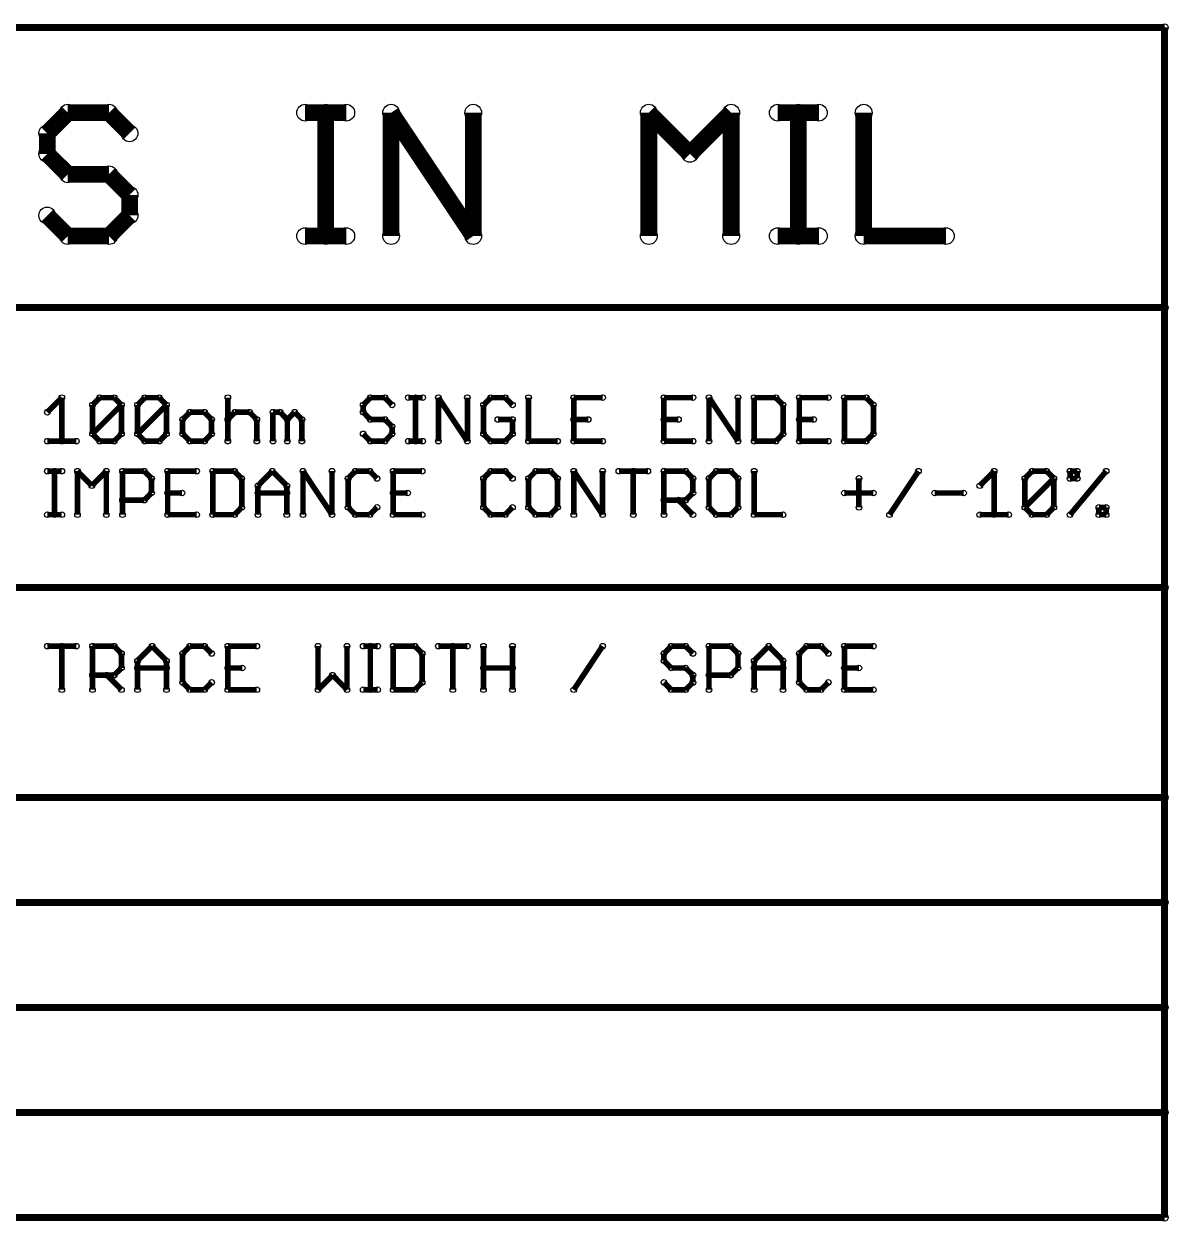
# Model space of a CAD drawing. Extents: x 0 to 123, y 0 to 26.
# Drawn here: x 102.16 to 122.92, y 4.15 to 25.87 of the extents above; entities that cross this region are included whole.
import ezdxf

# ---------------------------------------------------------------- set-up
doc = ezdxf.new("R2010")
doc.units = 0
doc.layers.get('0').update_dxf_attribs({"linetype": 'CONTINUOUS'})
doc.layers.add('XIAOESP32C3_GTO', color=3, linetype='CONTINUOUS')

# ---------------------------------------------------------------- blocks, each defined once
blk = doc.blocks.new('ROUND_16')
blk.add_circle((0, 0), 0.152)
blk = doc.blocks.new('ROUND_2')
blk.add_circle((0, 0), 0.0508)
blk = doc.blocks.new('ROUND_14')
blk.add_circle((0, 0), 0.0635)

msp = doc.modelspace()

# ---------------------------------------------------------------- linework, layer by layer
at = {"layer": 'XIAOESP32C3_GTO'}
for points, const_width in [([(122.85218, 25.80386), (27.60218, 25.80386)], 0.127), ([(122.85218, 20.72386), (122.85218, 25.80386)], 0.127), ([(102.58044, 23.88362), (102.95382, 24.257)], 0.3048), ([(102.95382, 24.257), (103.70058, 24.257)], 0.3048), ([(103.70058, 24.257), (104.07396, 23.88362)], 0.3048), ([(107.25912, 24.257), (108.00588, 24.257)], 0.3048), ([(107.6325, 24.257), (107.6325, 22.01926)], 0.3048), ([(108.81868, 22.01926), (108.81868, 24.257)], 0.3048), ([(108.81868, 24.257), (110.30966, 22.01926)], 0.3048), ([(110.30966, 22.01926), (110.30966, 24.257)], 0.3048), ([(113.49482, 24.257), (114.24158, 23.51024)], 0.3048), ([(113.49482, 22.01926), (113.49482, 24.257)], 0.3048), ([(114.24158, 23.51024), (114.98834, 24.257)], 0.3048), ([(114.98834, 24.257), (114.98834, 22.01926)], 0.3048), ([(115.83416, 24.257), (116.58092, 24.257)], 0.3048), ([(116.20754, 22.01926), (116.20754, 24.257)], 0.3048), ([(117.39372, 24.257), (117.39372, 22.01926)], 0.3048), ([(102.58044, 23.88362), (102.58044, 23.51024)], 0.3048), ([(102.58044, 23.51024), (102.95382, 23.1394)], 0.3048), ([(102.95382, 23.1394), (103.70058, 23.1394)], 0.3048), ([(103.70058, 23.1394), (104.07396, 22.76602)], 0.3048), ([(104.07396, 22.76602), (104.07396, 22.39264)], 0.3048), ([(102.95382, 22.01926), (102.58044, 22.39264)], 0.3048), ([(104.07396, 22.39264), (103.70058, 22.01926)], 0.3048), ([(103.70058, 22.01926), (102.95382, 22.01926)], 0.3048), ([(107.25912, 22.01926), (108.00588, 22.01926)], 0.3048), ([(115.83416, 22.01926), (116.58092, 22.01926)], 0.3048), ([(117.39372, 22.01926), (118.8847, 22.01926)], 0.3048), ([(101.26218, 20.72386), (122.85218, 20.72386)], 0.127), ([(122.85218, 20.72386), (122.85218, 15.64386)], 0.127), ([(102.8446, 19.0881), (102.58298, 18.82394)], 0.1016), ([(102.8446, 19.0881), (102.8446, 18.29816)], 0.1016), ([(103.40086, 18.95602), (103.53294, 19.0881)], 0.1016), ([(103.53294, 19.0881), (103.79456, 19.0881)], 0.1016), ([(103.79456, 19.0881), (103.92664, 18.95602)], 0.1016), ([(104.21874, 18.95602), (104.35082, 19.0881)], 0.1016), ([(104.35082, 19.0881), (104.61244, 19.0881)], 0.1016), ([(104.61244, 19.0881), (104.74452, 18.95602)], 0.1016), ([(105.85704, 19.0881), (105.85704, 18.29816)], 0.1016), ([(108.31322, 18.95602), (108.44276, 19.0881)], 0.1016), ([(108.44276, 19.0881), (108.70692, 19.0881)], 0.1016), ([(108.70692, 19.0881), (108.83646, 18.95602)], 0.1016), ([(109.1311, 19.0881), (109.39272, 19.0881)], 0.1016), ([(109.26318, 19.0881), (109.26318, 18.29816)], 0.1016), ([(109.6772, 18.29816), (109.6772, 19.0881)], 0.1016), ([(109.6772, 19.0881), (110.20298, 18.29816)], 0.1016), ([(110.20298, 18.29816), (110.20298, 19.0881)], 0.1016), ([(110.49508, 18.95602), (110.62716, 19.0881)], 0.1016), ([(110.62716, 19.0881), (110.88878, 19.0881)], 0.1016), ([(110.88878, 19.0881), (111.02086, 18.95602)], 0.1016), ([(111.31296, 19.0881), (111.31296, 18.29816)], 0.1016), ([(112.13338, 18.29816), (112.13338, 19.0881)], 0.1016), ([(112.13338, 19.0881), (112.65662, 19.0881)], 0.1016), ([(113.76914, 18.29816), (113.76914, 19.0881)], 0.1016), ([(113.76914, 19.0881), (114.29492, 19.0881)], 0.1016), ([(114.58702, 19.0881), (115.1128, 18.29816)], 0.1016), ([(114.58702, 19.0881), (114.58702, 18.29816)], 0.1016), ([(115.1128, 18.29816), (115.1128, 19.0881)], 0.1016), ([(115.40744, 19.0881), (115.80114, 19.0881)], 0.1016), ([(115.40744, 18.29816), (115.40744, 19.0881)], 0.1016), ([(115.80114, 19.0881), (115.93068, 18.95602)], 0.1016), ([(116.22532, 19.0881), (116.22532, 18.29816)], 0.1016), ([(116.22532, 19.0881), (116.7511, 19.0881)], 0.1016), ([(117.4369, 19.0881), (117.0432, 19.0881)], 0.1016), ([(117.0432, 19.0881), (117.0432, 18.29816)], 0.1016), ([(117.56898, 18.95602), (117.4369, 19.0881)], 0.1016), ([(103.40086, 18.43024), (103.92664, 18.95602)], 0.1016), ([(103.40086, 18.43024), (103.40086, 18.95602)], 0.1016), ([(103.92664, 18.95602), (103.92664, 18.43024)], 0.1016), ([(104.21874, 18.43024), (104.74452, 18.95602)], 0.1016), ([(104.21874, 18.43024), (104.21874, 18.95602)], 0.1016), ([(104.74452, 18.95602), (104.74452, 18.43024)], 0.1016), ([(108.31322, 18.82394), (108.31322, 18.95602)], 0.1016), ([(110.49508, 18.95602), (110.49508, 18.43024)], 0.1016), ([(115.93068, 18.95602), (115.93068, 18.43024)], 0.1016), ([(117.56898, 18.43024), (117.56898, 18.95602)], 0.1016), ([(105.1687, 18.82394), (105.03662, 18.69186)], 0.1016), ([(105.03662, 18.69186), (105.03662, 18.43024)], 0.1016), ([(105.43286, 18.82394), (105.1687, 18.82394)], 0.1016), ([(105.5624, 18.69186), (105.43286, 18.82394)], 0.1016), ([(105.5624, 18.43024), (105.5624, 18.69186)], 0.1016), ([(105.85704, 18.69186), (105.98658, 18.82394)], 0.1016), ([(105.98658, 18.82394), (106.25074, 18.82394)], 0.1016), ([(106.25074, 18.82394), (106.38282, 18.69186)], 0.1016), ([(106.38282, 18.69186), (106.38282, 18.29816)], 0.1016), ([(106.67492, 18.29816), (106.67492, 18.82394)], 0.1016), ([(106.67492, 18.82394), (106.807, 18.82394)], 0.1016), ([(106.807, 18.82394), (106.93654, 18.69186)], 0.1016), ([(106.93654, 18.69186), (107.06862, 18.82394)], 0.1016), ([(106.93654, 18.29816), (106.93654, 18.69186)], 0.1016), ([(107.06862, 18.82394), (107.2007, 18.69186)], 0.1016), ([(107.2007, 18.69186), (107.2007, 18.29816)], 0.1016), ([(108.44276, 18.69186), (108.31322, 18.82394)], 0.1016), ([(108.70692, 18.69186), (108.44276, 18.69186)], 0.1016), ([(108.83646, 18.56232), (108.70692, 18.69186)], 0.1016), ([(111.02086, 18.69186), (110.7567, 18.69186)], 0.1016), ([(111.02086, 18.43024), (111.02086, 18.69186)], 0.1016), ([(112.395, 18.69186), (112.13338, 18.69186)], 0.1016), ([(113.76914, 18.69186), (114.0333, 18.69186)], 0.1016), ([(116.48694, 18.69186), (116.22532, 18.69186)], 0.1016), ([(103.53294, 18.29816), (103.40086, 18.43024)], 0.1016), ([(103.92664, 18.43024), (103.79456, 18.29816)], 0.1016), ([(104.35082, 18.29816), (104.21874, 18.43024)], 0.1016), ([(104.74452, 18.43024), (104.61244, 18.29816)], 0.1016), ([(105.03662, 18.43024), (105.1687, 18.29816)], 0.1016), ([(105.43286, 18.29816), (105.5624, 18.43024)], 0.1016), ([(108.31322, 18.43024), (108.44276, 18.29816)], 0.1016), ([(108.70692, 18.29816), (108.83646, 18.43024)], 0.1016), ([(108.83646, 18.43024), (108.83646, 18.56232)], 0.1016), ([(110.49508, 18.43024), (110.62716, 18.29816)], 0.1016), ([(110.88878, 18.29816), (111.02086, 18.43024)], 0.1016), ([(115.93068, 18.43024), (115.80114, 18.29816)], 0.1016), ([(117.4369, 18.29816), (117.56898, 18.43024)], 0.1016), ([(102.58298, 18.29816), (103.10876, 18.29816)], 0.1016), ([(103.79456, 18.29816), (103.53294, 18.29816)], 0.1016), ([(104.61244, 18.29816), (104.35082, 18.29816)], 0.1016), ([(105.1687, 18.29816), (105.43286, 18.29816)], 0.1016), ([(108.44276, 18.29816), (108.70692, 18.29816)], 0.1016), ([(109.39272, 18.29816), (109.1311, 18.29816)], 0.1016), ([(110.62716, 18.29816), (110.88878, 18.29816)], 0.1016), ([(111.31296, 18.29816), (111.83874, 18.29816)], 0.1016), ([(112.13338, 18.29816), (112.65662, 18.29816)], 0.1016), ([(114.29492, 18.29816), (113.76914, 18.29816)], 0.1016), ([(115.80114, 18.29816), (115.40744, 18.29816)], 0.1016), ([(116.22532, 18.29816), (116.7511, 18.29816)], 0.1016), ([(117.0432, 18.29816), (117.4369, 18.29816)], 0.1016), ([(102.58298, 17.7546), (102.8446, 17.7546)], 0.1016), ([(102.71252, 16.96466), (102.71252, 17.7546)], 0.1016), ([(103.12908, 17.7546), (103.3907, 17.49044)], 0.1016), ([(103.12908, 17.7546), (103.12908, 16.96466)], 0.1016), ([(103.3907, 17.49044), (103.65232, 17.7546)], 0.1016), ([(103.65232, 17.7546), (103.65232, 16.96466)], 0.1016), ([(103.94696, 16.96466), (103.94696, 17.7546)], 0.1016), ([(103.94696, 17.7546), (104.34066, 17.7546)], 0.1016), ([(104.34066, 17.7546), (104.47274, 17.62252)], 0.1016), ([(104.47274, 17.62252), (104.47274, 17.35836)], 0.1016), ([(104.76484, 17.7546), (104.76484, 16.96466)], 0.1016), ([(105.29062, 17.7546), (104.76484, 17.7546)], 0.1016), ([(105.97642, 17.7546), (105.58272, 17.7546)], 0.1016), ([(105.58272, 17.7546), (105.58272, 16.96466)], 0.1016), ([(106.1085, 17.62252), (105.97642, 17.7546)], 0.1016), ([(106.1085, 17.09674), (106.1085, 17.62252)], 0.1016), ([(106.40314, 17.49044), (106.66476, 17.7546)], 0.1016), ([(106.66476, 17.7546), (106.92638, 17.49044)], 0.1016), ([(107.22102, 16.96466), (107.22102, 17.7546)], 0.1016), ([(107.22102, 17.7546), (107.7468, 16.96466)], 0.1016), ([(107.7468, 16.96466), (107.7468, 17.7546)], 0.1016), ([(108.17098, 17.7546), (108.0389, 17.62252)], 0.1016), ([(108.0389, 17.62252), (108.0389, 17.09674)], 0.1016), ([(108.4326, 17.7546), (108.17098, 17.7546)], 0.1016), ([(108.56468, 17.62252), (108.4326, 17.7546)], 0.1016), ([(108.85678, 16.96466), (108.85678, 17.7546)], 0.1016), ([(108.85678, 17.7546), (109.38256, 17.7546)], 0.1016), ([(110.62716, 17.7546), (110.49508, 17.62252)], 0.1016), ([(110.49508, 17.62252), (110.49508, 17.09674)], 0.1016), ([(110.88878, 17.7546), (110.62716, 17.7546)], 0.1016), ([(111.02086, 17.62252), (110.88878, 17.7546)], 0.1016), ([(111.44504, 17.7546), (111.31296, 17.62252)], 0.1016), ([(111.31296, 17.62252), (111.31296, 17.09674)], 0.1016), ([(111.70666, 17.7546), (111.44504, 17.7546)], 0.1016), ([(111.83874, 17.62252), (111.70666, 17.7546)], 0.1016), ([(111.83874, 17.09674), (111.83874, 17.62252)], 0.1016), ([(112.13338, 17.7546), (112.65662, 16.96466)], 0.1016), ([(112.13338, 16.96466), (112.13338, 17.7546)], 0.1016), ([(112.65662, 16.96466), (112.65662, 17.7546)], 0.1016), ([(113.47704, 17.7546), (112.95126, 17.7546)], 0.1016), ([(113.21288, 17.7546), (113.21288, 16.96466)], 0.1016), ([(113.76914, 17.7546), (114.16284, 17.7546)], 0.1016), ([(113.76914, 16.96466), (113.76914, 17.7546)], 0.1016), ([(114.16284, 17.7546), (114.29492, 17.62252)], 0.1016), ([(114.29492, 17.62252), (114.29492, 17.35836)], 0.1016), ([(114.7191, 17.7546), (114.58702, 17.62252)], 0.1016), ([(114.58702, 17.62252), (114.58702, 17.09674)], 0.1016), ([(114.98072, 17.7546), (114.7191, 17.7546)], 0.1016), ([(115.1128, 17.62252), (114.98072, 17.7546)], 0.1016), ([(115.1128, 17.09674), (115.1128, 17.62252)], 0.1016), ([(115.40744, 16.96466), (115.40744, 17.7546)], 0.1016), ([(117.30736, 17.09674), (117.30736, 17.62252)], 0.1016), ([(117.86108, 16.96466), (118.38686, 17.7546)], 0.1016), ([(119.49938, 17.49044), (119.761, 17.7546)], 0.1016), ([(119.761, 17.7546), (119.761, 16.96466)], 0.1016), ([(120.31726, 17.62252), (120.44934, 17.7546)], 0.1016), ([(120.84304, 17.62252), (120.31726, 17.09674)], 0.1016), ([(120.31726, 17.09674), (120.31726, 17.62252)], 0.1016), ([(120.44934, 17.7546), (120.71096, 17.7546)], 0.1016), ([(120.71096, 17.7546), (120.84304, 17.62252)], 0.1016), ([(120.84304, 17.09674), (120.84304, 17.62252)], 0.1016), ([(121.13768, 17.62252), (121.13768, 17.7546)], 0.1016), ([(121.13768, 17.7546), (121.26722, 17.7546)], 0.1016), ([(121.13768, 16.96466), (121.793, 17.7546)], 0.1016), ([(121.26722, 17.62252), (121.13768, 17.62252)], 0.1016), ([(121.26722, 17.7546), (121.26722, 17.62252)], 0.1016), ([(104.47274, 17.35836), (104.34066, 17.22882)], 0.1016), ([(104.76484, 17.35836), (105.02646, 17.35836)], 0.1016), ([(106.40314, 16.96466), (106.40314, 17.49044)], 0.1016), ([(106.92638, 17.35836), (106.40314, 17.35836)], 0.1016), ([(106.92638, 17.49044), (106.92638, 16.96466)], 0.1016), ([(109.12094, 17.35836), (108.85678, 17.35836)], 0.1016), ([(114.29492, 17.35836), (114.16284, 17.22882)], 0.1016), ([(117.0432, 17.35836), (117.56898, 17.35836)], 0.1016), ([(118.6815, 17.35836), (119.20728, 17.35836)], 0.1016), ([(104.34066, 17.22882), (103.94696, 17.22882)], 0.1016), ([(114.16284, 17.22882), (113.76914, 17.22882)], 0.1016), ([(114.0333, 17.22882), (114.29492, 16.96466)], 0.1016), ([(102.58298, 16.96466), (102.8446, 16.96466)], 0.1016), ([(104.76484, 16.96466), (105.29062, 16.96466)], 0.1016), ([(105.58272, 16.96466), (105.97642, 16.96466)], 0.1016), ([(105.97642, 16.96466), (106.1085, 17.09674)], 0.1016), ([(108.0389, 17.09674), (108.17098, 16.96466)], 0.1016), ([(108.17098, 16.96466), (108.4326, 16.96466)], 0.1016), ([(108.4326, 16.96466), (108.56468, 17.09674)], 0.1016), ([(108.85678, 16.96466), (109.38256, 16.96466)], 0.1016), ([(110.49508, 17.09674), (110.62716, 16.96466)], 0.1016), ([(110.62716, 16.96466), (110.88878, 16.96466)], 0.1016), ([(110.88878, 16.96466), (111.02086, 17.09674)], 0.1016), ([(111.31296, 17.09674), (111.44504, 16.96466)], 0.1016), ([(111.44504, 16.96466), (111.70666, 16.96466)], 0.1016), ([(111.70666, 16.96466), (111.83874, 17.09674)], 0.1016), ([(114.58702, 17.09674), (114.7191, 16.96466)], 0.1016), ([(114.7191, 16.96466), (114.98072, 16.96466)], 0.1016), ([(114.98072, 16.96466), (115.1128, 17.09674)], 0.1016), ([(115.40744, 16.96466), (115.93068, 16.96466)], 0.1016), ([(119.49938, 16.96466), (120.02516, 16.96466)], 0.1016), ([(120.31726, 17.09674), (120.44934, 16.96466)], 0.1016), ([(120.44934, 16.96466), (120.71096, 16.96466)], 0.1016), ([(120.71096, 16.96466), (120.84304, 17.09674)], 0.1016), ([(121.66092, 16.96466), (121.66092, 17.09674)], 0.1016), ([(121.66092, 17.09674), (121.793, 17.09674)], 0.1016), ([(121.793, 16.96466), (121.66092, 16.96466)], 0.1016), ([(121.793, 17.09674), (121.793, 16.96466)], 0.1016), ([(122.85218, 15.64386), (42.20718, 15.64386)], 0.127), ([(122.85218, 15.64386), (122.85218, 11.83386)], 0.127), ([(103.10876, 14.5796), (102.58298, 14.5796)], 0.1016), ([(102.8446, 14.5796), (102.8446, 13.78966)], 0.1016), ([(103.40086, 13.78966), (103.40086, 14.5796)], 0.1016), ([(103.40086, 14.5796), (103.79456, 14.5796)], 0.1016), ([(103.79456, 14.5796), (103.92664, 14.44752)], 0.1016), ([(104.21874, 14.31544), (104.4829, 14.5796)], 0.1016), ([(104.4829, 14.5796), (104.74452, 14.31544)], 0.1016), ([(105.03662, 14.44752), (105.1687, 14.5796)], 0.1016), ([(105.1687, 14.5796), (105.43286, 14.5796)], 0.1016), ([(105.43286, 14.5796), (105.5624, 14.44752)], 0.1016), ([(106.38282, 14.5796), (105.85704, 14.5796)], 0.1016), ([(105.85704, 14.5796), (105.85704, 13.78966)], 0.1016), ([(107.4928, 13.78966), (107.4928, 14.5796)], 0.1016), ([(108.01858, 14.5796), (108.01858, 13.78966)], 0.1016), ([(108.31322, 14.5796), (108.57484, 14.5796)], 0.1016), ([(108.44276, 13.78966), (108.44276, 14.5796)], 0.1016), ([(109.25302, 14.5796), (108.85678, 14.5796)], 0.1016), ([(108.85678, 14.5796), (108.85678, 13.78966)], 0.1016), ([(109.38256, 14.44752), (109.25302, 14.5796)], 0.1016), ([(110.20298, 14.5796), (109.6772, 14.5796)], 0.1016), ([(109.93882, 14.5796), (109.93882, 13.78966)], 0.1016), ([(110.49508, 13.78966), (110.49508, 14.5796)], 0.1016), ([(111.02086, 13.78966), (111.02086, 14.5796)], 0.1016), ([(112.65662, 14.5796), (112.13338, 13.78966)], 0.1016), ([(113.76914, 14.44752), (113.90122, 14.5796)], 0.1016), ([(113.90122, 14.5796), (114.16284, 14.5796)], 0.1016), ([(114.16284, 14.5796), (114.29492, 14.44752)], 0.1016), ([(114.58702, 13.78966), (114.58702, 14.5796)], 0.1016), ([(114.58702, 14.5796), (114.98072, 14.5796)], 0.1016), ([(114.98072, 14.5796), (115.1128, 14.44752)], 0.1016), ([(115.40744, 14.31544), (115.66906, 14.5796)], 0.1016), ([(115.66906, 14.5796), (115.93068, 14.31544)], 0.1016), ([(116.22532, 14.44752), (116.3574, 14.5796)], 0.1016), ([(116.3574, 14.5796), (116.61902, 14.5796)], 0.1016), ([(116.61902, 14.5796), (116.7511, 14.44752)], 0.1016), ([(117.56898, 14.5796), (117.0432, 14.5796)], 0.1016), ([(117.0432, 14.5796), (117.0432, 13.78966)], 0.1016), ([(103.92664, 14.44752), (103.92664, 14.18336)], 0.1016), ([(104.21874, 13.78966), (104.21874, 14.31544)], 0.1016), ([(104.74452, 14.31544), (104.74452, 13.78966)], 0.1016), ([(105.03662, 13.92174), (105.03662, 14.44752)], 0.1016), ([(109.38256, 13.92174), (109.38256, 14.44752)], 0.1016), ([(113.76914, 14.31544), (113.76914, 14.44752)], 0.1016), ([(113.90122, 14.18336), (113.76914, 14.31544)], 0.1016), ([(115.1128, 14.44752), (115.1128, 14.18336)], 0.1016), ([(115.40744, 13.78966), (115.40744, 14.31544)], 0.1016), ([(115.93068, 14.31544), (115.93068, 13.78966)], 0.1016), ([(116.22532, 13.92174), (116.22532, 14.44752)], 0.1016), ([(103.92664, 14.18336), (103.79456, 14.05382)], 0.1016), ([(104.74452, 14.18336), (104.21874, 14.18336)], 0.1016), ([(105.85704, 14.18336), (106.11866, 14.18336)], 0.1016), ([(111.02086, 14.18336), (110.49508, 14.18336)], 0.1016), ([(113.90122, 14.18336), (114.16284, 14.18336)], 0.1016), ([(114.16284, 14.18336), (114.29492, 14.05382)], 0.1016), ([(115.1128, 14.18336), (114.98072, 14.05382)], 0.1016), ([(115.93068, 14.18336), (115.40744, 14.18336)], 0.1016), ([(117.0432, 14.18336), (117.30736, 14.18336)], 0.1016), ([(103.79456, 14.05382), (103.40086, 14.05382)], 0.1016), ([(103.66248, 14.05382), (103.92664, 13.78966)], 0.1016), ([(105.1687, 13.78966), (105.03662, 13.92174)], 0.1016), ([(105.5624, 13.92174), (105.43286, 13.78966)], 0.1016), ([(107.75696, 14.05382), (107.4928, 13.78966)], 0.1016), ([(108.01858, 13.78966), (107.75696, 14.05382)], 0.1016), ([(109.25302, 13.78966), (109.38256, 13.92174)], 0.1016), ([(113.90122, 13.78966), (113.76914, 13.92174)], 0.1016), ([(114.29492, 13.92174), (114.16284, 13.78966)], 0.1016), ([(114.29492, 14.05382), (114.29492, 13.92174)], 0.1016), ([(114.98072, 14.05382), (114.58702, 14.05382)], 0.1016), ([(116.3574, 13.78966), (116.22532, 13.92174)], 0.1016), ([(116.7511, 13.92174), (116.61902, 13.78966)], 0.1016), ([(105.43286, 13.78966), (105.1687, 13.78966)], 0.1016), ([(105.85704, 13.78966), (106.38282, 13.78966)], 0.1016), ([(108.57484, 13.78966), (108.31322, 13.78966)], 0.1016), ([(108.85678, 13.78966), (109.25302, 13.78966)], 0.1016), ([(114.16284, 13.78966), (113.90122, 13.78966)], 0.1016), ([(116.61902, 13.78966), (116.3574, 13.78966)], 0.1016), ([(117.0432, 13.78966), (117.56898, 13.78966)], 0.1016), ([(122.85218, 11.83386), (27.60218, 11.83386)], 0.127), ([(122.85218, 9.92886), (122.85218, 11.83386)], 0.127), ([(27.60218, 9.92886), (122.85218, 9.92886)], 0.127), ([(122.85218, 9.92886), (122.85218, 8.02386)], 0.127), ([(122.85218, 8.02386), (27.60218, 8.02386)], 0.127), ([(122.85218, 6.11886), (122.85218, 8.02386)], 0.127), ([(27.60218, 6.11886), (122.85218, 6.11886)], 0.127), ([(122.85218, 6.11886), (122.85218, 4.21386)], 0.127), ([(122.85218, 4.21386), (101.26218, 4.21386)], 0.127)]:
    msp.add_lwpolyline(points, dxfattribs=dict(at, const_width=const_width))

# ---------------------------------------------------------------- block references
for name, p in [('ROUND_14', (122.85218, 25.80386)), ('ROUND_16', (102.95382, 24.257)), ('ROUND_16', (103.70058, 24.257)), ('ROUND_16', (107.25912, 24.257)), ('ROUND_16', (107.6325, 24.257)), ('ROUND_16', (108.00588, 24.257)), ('ROUND_16', (108.81868, 24.257)), ('ROUND_16', (110.30966, 24.257)), ('ROUND_16', (113.49482, 24.257)), ('ROUND_16', (113.49482, 24.257)), ('ROUND_16', (114.98834, 24.257)), ('ROUND_16', (115.83416, 24.257)), ('ROUND_16', (116.20754, 24.257)), ('ROUND_16', (116.58092, 24.257)), ('ROUND_16', (117.39372, 24.257)), ('ROUND_16', (102.58044, 23.88362)), ('ROUND_16', (102.58044, 23.88362)), ('ROUND_16', (104.07396, 23.88362)), ('ROUND_16', (102.58044, 23.51024)), ('ROUND_16', (114.24158, 23.51024)), ('ROUND_16', (102.95382, 23.1394)), ('ROUND_16', (103.70058, 23.1394)), ('ROUND_16', (104.07396, 22.76602)), ('ROUND_16', (102.58044, 22.39264)), ('ROUND_16', (104.07396, 22.39264)), ('ROUND_16', (102.95382, 22.01926)), ('ROUND_16', (103.70058, 22.01926)), ('ROUND_16', (107.25912, 22.01926)), ('ROUND_16', (107.6325, 22.01926)), ('ROUND_16', (108.00588, 22.01926)), ('ROUND_16', (108.81868, 22.01926)), ('ROUND_16', (110.30966, 22.01926)), ('ROUND_16', (113.49482, 22.01926)), ('ROUND_16', (114.98834, 22.01926)), ('ROUND_16', (115.83416, 22.01926)), ('ROUND_16', (116.20754, 22.01926)), ('ROUND_16', (116.58092, 22.01926)), ('ROUND_16', (117.39372, 22.01926)), ('ROUND_16', (118.8847, 22.01926)), ('ROUND_14', (122.85218, 20.72386)), ('ROUND_14', (122.85218, 20.72386)), ('ROUND_2', (102.8446, 19.0881)), ('ROUND_2', (102.8446, 19.0881)), ('ROUND_2', (103.53294, 19.0881)), ('ROUND_2', (103.79456, 19.0881)), ('ROUND_2', (104.35082, 19.0881)), ('ROUND_2', (104.61244, 19.0881)), ('ROUND_2', (105.85704, 19.0881)), ('ROUND_2', (108.44276, 19.0881)), ('ROUND_2', (108.70692, 19.0881)), ('ROUND_2', (109.1311, 19.0881)), ('ROUND_2', (109.26318, 19.0881)), ('ROUND_2', (109.39272, 19.0881)), ('ROUND_2', (109.6772, 19.0881)), ('ROUND_2', (110.20298, 19.0881)), ('ROUND_2', (110.62716, 19.0881)), ('ROUND_2', (110.88878, 19.0881)), ('ROUND_2', (111.31296, 19.0881)), ('ROUND_2', (112.13338, 19.0881)), ('ROUND_2', (112.65662, 19.0881)), ('ROUND_2', (113.76914, 19.0881)), ('ROUND_2', (114.29492, 19.0881)), ('ROUND_2', (114.58702, 19.0881)), ('ROUND_2', (114.58702, 19.0881)), ('ROUND_2', (115.1128, 19.0881)), ('ROUND_2', (115.40744, 19.0881)), ('ROUND_2', (115.40744, 19.0881)), ('ROUND_2', (115.80114, 19.0881)), ('ROUND_2', (116.22532, 19.0881)), ('ROUND_2', (116.22532, 19.0881)), ('ROUND_2', (116.7511, 19.0881)), ('ROUND_2', (117.0432, 19.0881)), ('ROUND_2', (117.4369, 19.0881)), ('ROUND_2', (103.40086, 18.95602)), ('ROUND_2', (103.92664, 18.95602)), ('ROUND_2', (103.92664, 18.95602)), ('ROUND_2', (104.21874, 18.95602)), ('ROUND_2', (104.74452, 18.95602)), ('ROUND_2', (104.74452, 18.95602)), ('ROUND_2', (108.31322, 18.95602)), ('ROUND_2', (108.83646, 18.95602)), ('ROUND_2', (110.49508, 18.95602)), ('ROUND_2', (110.49508, 18.95602)), ('ROUND_2', (111.02086, 18.95602)), ('ROUND_2', (115.93068, 18.95602)), ('ROUND_2', (117.56898, 18.95602)), ('ROUND_2', (102.58298, 18.82394)), ('ROUND_2', (105.03662, 18.69186)), ('ROUND_2', (105.03662, 18.69186)), ('ROUND_2', (105.1687, 18.82394)), ('ROUND_2', (105.43286, 18.82394)), ('ROUND_2', (105.5624, 18.69186)), ('ROUND_2', (105.85704, 18.69186)), ('ROUND_2', (105.98658, 18.82394)), ('ROUND_2', (106.25074, 18.82394)), ('ROUND_2', (106.38282, 18.69186)), ('ROUND_2', (106.67492, 18.82394)), ('ROUND_2', (106.807, 18.82394)), ('ROUND_2', (106.93654, 18.69186)), ('ROUND_2', (106.93654, 18.69186)), ('ROUND_2', (107.06862, 18.82394)), ('ROUND_2', (107.2007, 18.69186)), ('ROUND_2', (108.31322, 18.82394)), ('ROUND_2', (108.44276, 18.69186)), ('ROUND_2', (108.70692, 18.69186)), ('ROUND_2', (110.7567, 18.69186)), ('ROUND_2', (111.02086, 18.69186)), ('ROUND_2', (112.13338, 18.69186)), ('ROUND_2', (112.395, 18.69186)), ('ROUND_2', (113.76914, 18.69186)), ('ROUND_2', (114.0333, 18.69186)), ('ROUND_2', (116.22532, 18.69186)), ('ROUND_2', (116.48694, 18.69186)), ('ROUND_2', (103.40086, 18.43024)), ('ROUND_2', (103.40086, 18.43024)), ('ROUND_2', (103.92664, 18.43024)), ('ROUND_2', (103.92664, 18.43024)), ('ROUND_2', (104.21874, 18.43024)), ('ROUND_2', (104.21874, 18.43024)), ('ROUND_2', (104.74452, 18.43024)), ('ROUND_2', (105.03662, 18.43024)), ('ROUND_2', (105.5624, 18.43024)), ('ROUND_2', (108.31322, 18.43024)), ('ROUND_2', (108.83646, 18.56232)), ('ROUND_2', (108.83646, 18.43024)), ('ROUND_2', (110.49508, 18.43024)), ('ROUND_2', (111.02086, 18.43024)), ('ROUND_2', (115.93068, 18.43024)), ('ROUND_2', (117.56898, 18.43024)), ('ROUND_2', (102.58298, 18.29816)), ('ROUND_2', (102.8446, 18.29816)), ('ROUND_2', (103.10876, 18.29816)), ('ROUND_2', (103.53294, 18.29816)), ('ROUND_2', (103.79456, 18.29816)), ('ROUND_2', (104.35082, 18.29816)), ('ROUND_2', (104.61244, 18.29816)), ('ROUND_2', (104.61244, 18.29816)), ('ROUND_2', (105.1687, 18.29816)), ('ROUND_2', (105.43286, 18.29816)), ('ROUND_2', (105.85704, 18.29816)), ('ROUND_2', (106.38282, 18.29816)), ('ROUND_2', (106.67492, 18.29816)), ('ROUND_2', (106.93654, 18.29816)), ('ROUND_2', (107.2007, 18.29816)), ('ROUND_2', (108.44276, 18.29816)), ('ROUND_2', (108.70692, 18.29816)), ('ROUND_2', (109.1311, 18.29816)), ('ROUND_2', (109.26318, 18.29816)), ('ROUND_2', (109.39272, 18.29816)), ('ROUND_2', (109.6772, 18.29816)), ('ROUND_2', (110.20298, 18.29816)), ('ROUND_2', (110.62716, 18.29816)), ('ROUND_2', (110.88878, 18.29816)), ('ROUND_2', (111.31296, 18.29816)), ('ROUND_2', (111.83874, 18.29816)), ('ROUND_2', (112.13338, 18.29816)), ('ROUND_2', (112.13338, 18.29816)), ('ROUND_2', (112.65662, 18.29816)), ('ROUND_2', (113.76914, 18.29816)), ('ROUND_2', (113.76914, 18.29816)), ('ROUND_2', (114.29492, 18.29816)), ('ROUND_2', (114.58702, 18.29816)), ('ROUND_2', (115.1128, 18.29816)), ('ROUND_2', (115.40744, 18.29816)), ('ROUND_2', (115.80114, 18.29816)), ('ROUND_2', (116.22532, 18.29816)), ('ROUND_2', (116.7511, 18.29816)), ('ROUND_2', (117.0432, 18.29816)), ('ROUND_2', (117.0432, 18.29816)), ('ROUND_2', (117.4369, 18.29816)), ('ROUND_2', (102.58298, 17.7546)), ('ROUND_2', (102.71252, 17.7546)), ('ROUND_2', (102.8446, 17.7546)), ('ROUND_2', (103.12908, 17.7546)), ('ROUND_2', (103.12908, 17.7546)), ('ROUND_2', (103.65232, 17.7546)), ('ROUND_2', (103.94696, 17.7546)), ('ROUND_2', (104.34066, 17.7546)), ('ROUND_2', (104.47274, 17.62252)), ('ROUND_2', (104.76484, 17.7546)), ('ROUND_2', (104.76484, 17.7546)), ('ROUND_2', (105.29062, 17.7546)), ('ROUND_2', (105.58272, 17.7546)), ('ROUND_2', (105.97642, 17.7546)), ('ROUND_2', (106.1085, 17.62252)), ('ROUND_2', (106.66476, 17.7546)), ('ROUND_2', (107.22102, 17.7546)), ('ROUND_2', (107.7468, 17.7546)), ('ROUND_2', (108.0389, 17.62252)), ('ROUND_2', (108.0389, 17.62252)), ('ROUND_2', (108.17098, 17.7546)), ('ROUND_2', (108.4326, 17.7546)), ('ROUND_2', (108.56468, 17.62252)), ('ROUND_2', (108.85678, 17.7546)), ('ROUND_2', (109.38256, 17.7546)), ('ROUND_2', (110.49508, 17.62252)), ('ROUND_2', (110.62716, 17.7546)), ('ROUND_2', (110.88878, 17.7546)), ('ROUND_2', (111.02086, 17.62252)), ('ROUND_2', (111.31296, 17.62252)), ('ROUND_2', (111.44504, 17.7546)), ('ROUND_2', (111.70666, 17.7546)), ('ROUND_2', (111.83874, 17.62252)), ('ROUND_2', (111.83874, 17.62252)), ('ROUND_2', (112.13338, 17.7546)), ('ROUND_2', (112.13338, 17.7546)), ('ROUND_2', (112.65662, 17.7546)), ('ROUND_2', (112.95126, 17.7546)), ('ROUND_2', (113.21288, 17.7546)), ('ROUND_2', (113.47704, 17.7546)), ('ROUND_2', (113.76914, 17.7546)), ('ROUND_2', (113.76914, 17.7546)), ('ROUND_2', (114.16284, 17.7546)), ('ROUND_2', (114.29492, 17.62252)), ('ROUND_2', (114.58702, 17.62252)), ('ROUND_2', (114.7191, 17.7546)), ('ROUND_2', (114.98072, 17.7546)), ('ROUND_2', (115.1128, 17.62252)), ('ROUND_2', (115.40744, 17.7546)), ('ROUND_2', (117.30736, 17.62252)), ('ROUND_2', (118.38686, 17.7546)), ('ROUND_2', (119.761, 17.7546)), ('ROUND_2', (120.31726, 17.62252)), ('ROUND_2', (120.44934, 17.7546)), ('ROUND_2', (120.71096, 17.7546)), ('ROUND_2', (120.84304, 17.62252)), ('ROUND_2', (120.84304, 17.62252)), ('ROUND_2', (121.13768, 17.7546)), ('ROUND_2', (121.13768, 17.62252)), ('ROUND_2', (121.13768, 17.62252)), ('ROUND_2', (121.26722, 17.7546)), ('ROUND_2', (121.26722, 17.62252)), ('ROUND_2', (121.793, 17.7546)), ('ROUND_2', (103.3907, 17.49044)), ('ROUND_2', (104.47274, 17.35836)), ('ROUND_2', (104.76484, 17.35836)), ('ROUND_2', (105.02646, 17.35836)), ('ROUND_2', (106.40314, 17.49044)), ('ROUND_2', (106.40314, 17.35836)), ('ROUND_2', (106.92638, 17.49044)), ('ROUND_2', (106.92638, 17.35836)), ('ROUND_2', (108.85678, 17.35836)), ('ROUND_2', (109.12094, 17.35836)), ('ROUND_2', (114.29492, 17.35836)), ('ROUND_2', (117.0432, 17.35836)), ('ROUND_2', (117.56898, 17.35836)), ('ROUND_2', (118.6815, 17.35836)), ('ROUND_2', (119.20728, 17.35836)), ('ROUND_2', (119.49938, 17.49044)), ('ROUND_2', (103.94696, 17.22882)), ('ROUND_2', (104.34066, 17.22882)), ('ROUND_2', (113.76914, 17.22882)), ('ROUND_2', (114.0333, 17.22882)), ('ROUND_2', (114.16284, 17.22882)), ('ROUND_2', (102.58298, 16.96466)), ('ROUND_2', (102.71252, 16.96466)), ('ROUND_2', (102.8446, 16.96466)), ('ROUND_2', (103.12908, 16.96466)), ('ROUND_2', (103.65232, 16.96466)), ('ROUND_2', (103.94696, 16.96466)), ('ROUND_2', (104.76484, 16.96466)), ('ROUND_2', (105.29062, 16.96466)), ('ROUND_2', (105.58272, 16.96466)), ('ROUND_2', (105.58272, 16.96466)), ('ROUND_2', (105.97642, 16.96466)), ('ROUND_2', (106.1085, 17.09674)), ('ROUND_2', (106.40314, 16.96466)), ('ROUND_2', (106.92638, 16.96466)), ('ROUND_2', (107.22102, 16.96466)), ('ROUND_2', (107.7468, 16.96466)), ('ROUND_2', (108.0389, 17.09674)), ('ROUND_2', (108.17098, 16.96466)), ('ROUND_2', (108.4326, 16.96466)), ('ROUND_2', (108.56468, 17.09674)), ('ROUND_2', (108.85678, 16.96466)), ('ROUND_2', (108.85678, 16.96466)), ('ROUND_2', (109.38256, 16.96466)), ('ROUND_2', (110.49508, 17.09674)), ('ROUND_2', (110.62716, 16.96466)), ('ROUND_2', (110.88878, 16.96466)), ('ROUND_2', (111.02086, 17.09674)), ('ROUND_2', (111.31296, 17.09674)), ('ROUND_2', (111.44504, 16.96466)), ('ROUND_2', (111.70666, 16.96466)), ('ROUND_2', (111.83874, 17.09674)), ('ROUND_2', (112.13338, 16.96466)), ('ROUND_2', (112.65662, 16.96466)), ('ROUND_2', (112.65662, 16.96466)), ('ROUND_2', (113.21288, 16.96466)), ('ROUND_2', (113.76914, 16.96466)), ('ROUND_2', (114.29492, 16.96466)), ('ROUND_2', (114.58702, 17.09674)), ('ROUND_2', (114.58702, 17.09674)), ('ROUND_2', (114.7191, 16.96466)), ('ROUND_2', (114.98072, 16.96466)), ('ROUND_2', (115.1128, 17.09674)), ('ROUND_2', (115.40744, 16.96466)), ('ROUND_2', (115.40744, 16.96466)), ('ROUND_2', (115.93068, 16.96466)), ('ROUND_2', (117.30736, 17.09674)), ('ROUND_2', (117.86108, 16.96466)), ('ROUND_2', (119.49938, 16.96466)), ('ROUND_2', (119.761, 16.96466)), ('ROUND_2', (120.02516, 16.96466)), ('ROUND_2', (120.31726, 17.09674)), ('ROUND_2', (120.31726, 17.09674)), ('ROUND_2', (120.44934, 16.96466)), ('ROUND_2', (120.71096, 16.96466)), ('ROUND_2', (120.84304, 17.09674)), ('ROUND_2', (121.13768, 16.96466)), ('ROUND_2', (121.66092, 17.09674)), ('ROUND_2', (121.66092, 16.96466)), ('ROUND_2', (121.793, 17.09674)), ('ROUND_2', (121.793, 17.09674)), ('ROUND_2', (121.793, 16.96466)), ('ROUND_14', (122.85218, 15.64386)), ('ROUND_14', (122.85218, 15.64386)), ('ROUND_2', (102.58298, 14.5796)), ('ROUND_2', (102.8446, 14.5796)), ('ROUND_2', (103.10876, 14.5796)), ('ROUND_2', (103.40086, 14.5796)), ('ROUND_2', (103.79456, 14.5796)), ('ROUND_2', (104.4829, 14.5796)), ('ROUND_2', (105.1687, 14.5796)), ('ROUND_2', (105.43286, 14.5796)), ('ROUND_2', (105.85704, 14.5796)), ('ROUND_2', (106.38282, 14.5796)), ('ROUND_2', (107.4928, 14.5796)), ('ROUND_2', (108.01858, 14.5796)), ('ROUND_2', (108.31322, 14.5796)), ('ROUND_2', (108.44276, 14.5796)), ('ROUND_2', (108.57484, 14.5796)), ('ROUND_2', (108.85678, 14.5796)), ('ROUND_2', (109.25302, 14.5796)), ('ROUND_2', (109.6772, 14.5796)), ('ROUND_2', (109.93882, 14.5796)), ('ROUND_2', (110.20298, 14.5796)), ('ROUND_2', (110.49508, 14.5796)), ('ROUND_2', (111.02086, 14.5796)), ('ROUND_2', (112.65662, 14.5796)), ('ROUND_2', (113.90122, 14.5796)), ('ROUND_2', (114.16284, 14.5796)), ('ROUND_2', (114.58702, 14.5796)), ('ROUND_2', (114.98072, 14.5796)), ('ROUND_2', (115.66906, 14.5796)), ('ROUND_2', (116.3574, 14.5796)), ('ROUND_2', (116.61902, 14.5796)), ('ROUND_2', (117.0432, 14.5796)), ('ROUND_2', (117.56898, 14.5796)), ('ROUND_2', (103.92664, 14.44752)), ('ROUND_2', (104.21874, 14.31544)), ('ROUND_2', (104.21874, 14.31544)), ('ROUND_2', (104.74452, 14.31544)), ('ROUND_2', (105.03662, 14.44752)), ('ROUND_2', (105.5624, 14.44752)), ('ROUND_2', (109.38256, 14.44752)), ('ROUND_2', (113.76914, 14.44752)), ('ROUND_2', (113.76914, 14.31544)), ('ROUND_2', (114.29492, 14.44752)), ('ROUND_2', (115.1128, 14.44752)), ('ROUND_2', (115.40744, 14.31544)), ('ROUND_2', (115.40744, 14.31544)), ('ROUND_2', (115.93068, 14.31544)), ('ROUND_2', (116.22532, 14.44752)), ('ROUND_2', (116.7511, 14.44752)), ('ROUND_2', (103.92664, 14.18336)), ('ROUND_2', (103.92664, 14.18336)), ('ROUND_2', (104.21874, 14.18336)), ('ROUND_2', (104.74452, 14.18336)), ('ROUND_2', (105.85704, 14.18336)), ('ROUND_2', (106.11866, 14.18336)), ('ROUND_2', (110.49508, 14.18336)), ('ROUND_2', (111.02086, 14.18336)), ('ROUND_2', (113.90122, 14.18336)), ('ROUND_2', (113.90122, 14.18336)), ('ROUND_2', (114.16284, 14.18336)), ('ROUND_2', (115.1128, 14.18336)), ('ROUND_2', (115.1128, 14.18336)), ('ROUND_2', (115.40744, 14.18336)), ('ROUND_2', (115.93068, 14.18336)), ('ROUND_2', (117.0432, 14.18336)), ('ROUND_2', (117.30736, 14.18336)), ('ROUND_2', (103.40086, 14.05382)), ('ROUND_2', (103.66248, 14.05382)), ('ROUND_2', (103.79456, 14.05382)), ('ROUND_2', (105.03662, 13.92174)), ('ROUND_2', (105.5624, 13.92174)), ('ROUND_2', (107.75696, 14.05382)), ('ROUND_2', (109.38256, 13.92174)), ('ROUND_2', (109.38256, 13.92174)), ('ROUND_2', (113.76914, 13.92174)), ('ROUND_2', (114.29492, 14.05382)), ('ROUND_2', (114.29492, 14.05382)), ('ROUND_2', (114.29492, 13.92174)), ('ROUND_2', (114.58702, 14.05382)), ('ROUND_2', (114.98072, 14.05382)), ('ROUND_2', (116.22532, 13.92174)), ('ROUND_2', (116.7511, 13.92174)), ('ROUND_2', (102.8446, 13.78966)), ('ROUND_2', (103.40086, 13.78966)), ('ROUND_2', (103.92664, 13.78966)), ('ROUND_2', (104.21874, 13.78966)), ('ROUND_2', (104.74452, 13.78966)), ('ROUND_2', (105.1687, 13.78966)), ('ROUND_2', (105.43286, 13.78966)), ('ROUND_2', (105.85704, 13.78966)), ('ROUND_2', (106.38282, 13.78966)), ('ROUND_2', (107.4928, 13.78966)), ('ROUND_2', (108.01858, 13.78966)), ('ROUND_2', (108.31322, 13.78966)), ('ROUND_2', (108.44276, 13.78966)), ('ROUND_2', (108.57484, 13.78966)), ('ROUND_2', (108.85678, 13.78966)), ('ROUND_2', (109.25302, 13.78966)), ('ROUND_2', (109.93882, 13.78966)), ('ROUND_2', (110.49508, 13.78966)), ('ROUND_2', (111.02086, 13.78966)), ('ROUND_2', (112.13338, 13.78966)), ('ROUND_2', (113.90122, 13.78966)), ('ROUND_2', (114.16284, 13.78966)), ('ROUND_2', (114.58702, 13.78966)), ('ROUND_2', (115.40744, 13.78966)), ('ROUND_2', (115.93068, 13.78966)), ('ROUND_2', (116.3574, 13.78966)), ('ROUND_2', (116.61902, 13.78966)), ('ROUND_2', (117.0432, 13.78966)), ('ROUND_2', (117.56898, 13.78966)), ('ROUND_14', (122.85218, 11.83386)), ('ROUND_14', (122.85218, 11.83386)), ('ROUND_14', (122.85218, 9.92886)), ('ROUND_14', (122.85218, 9.92886)), ('ROUND_14', (122.85218, 8.02386)), ('ROUND_14', (122.85218, 8.02386)), ('ROUND_14', (122.85218, 6.11886)), ('ROUND_14', (122.85218, 6.11886)), ('ROUND_14', (122.85218, 4.21386))]:
    msp.add_blockref(name, p, dxfattribs=at)

doc.saveas('drawing.dxf')
